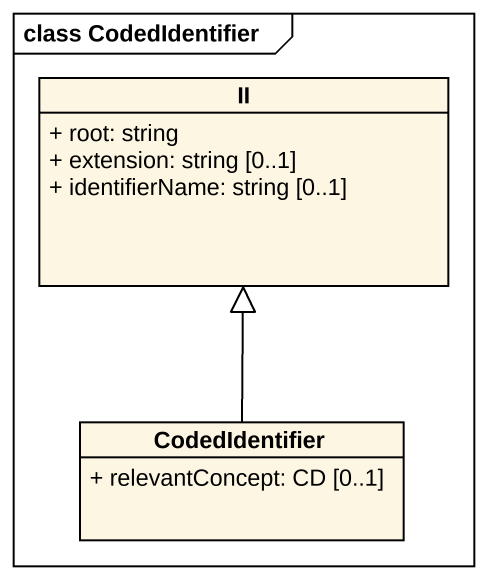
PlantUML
@startuml
mainframe class CodedIdentifier
hide circle
hide empty members
skinparam classAttributeIconSize 0
class II {
  + root: string
  + extension: string [0..1]
  + identifierName: string [0..1]
}
class CodedIdentifier {
  + relevantConcept: CD [0..1]
}
CodedIdentifier -up-|> II
@enduml
